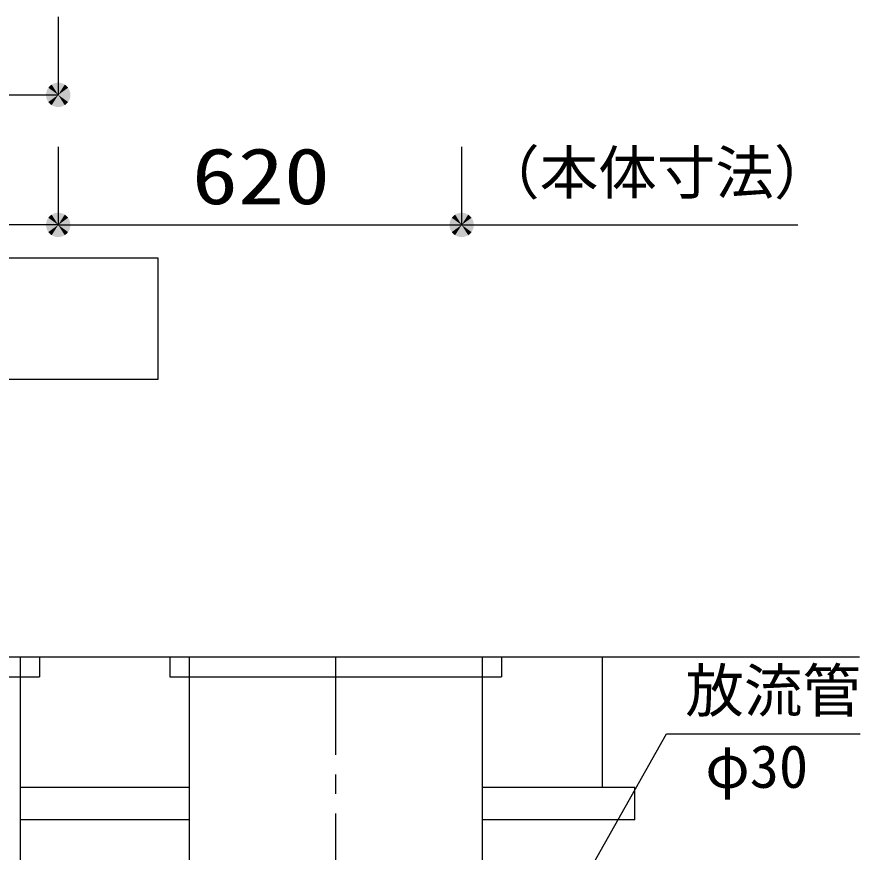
# Model space of a CAD drawing. Units: millimetres, scale not verified. Extents: x -23334 to 8910, y -6308 to 6308.
# Drawn here: x -3844 to -2548, y -1735 to -450 of the extents above; entities that cross this region are included whole.
import ezdxf
from ezdxf.enums import TextEntityAlignment as Align

# ---------------------------------------------------------------- set-up
doc = ezdxf.new("R2010")
doc.units = ezdxf.units.MM
doc.header["$LTSCALE"] = 30
doc.linetypes.add('CHAIN1', pattern=[8, 5, -1, 1, -1])
doc.layers.add('0-1_空気管', color=3, linetype='Continuous', lineweight=25)
doc.layers.add('1-7_00クル-フ-6寸法', color=132, linetype='Continuous', lineweight=25)
doc.styles.add('ＭＳ ゴシック', font='')
doc.styles.get('ＭＳ ゴシック').set_extended_font_data('MS Gothic')

msp = doc.modelspace()

# ---------------------------------------------------------------- linework, layer by layer
at = {"layer": '0-1_空気管', "color": 2}
for p, q in [((-2548.97, -1435.29), (-6028.37, -1435.29)), ((-2943.94, -1635.3), (-2943.94, -1435.29)), ((-3578.94, -1635.3), (-3838.94, -1635.3)), ((-2893.94, -1635.3), (-3128.94, -1635.3)), ((-2893.94, -1685.29), (-2893.94, -1635.3)), ((-3578.94, -1685.29), (-3838.94, -1685.29)), ((-2893.94, -1685.29), (-3128.94, -1685.29))]:
    msp.add_line(p, q, dxfattribs=at)
at = {"layer": '0-1_空気管'}
for p, q in [((-3838.94, -1435.29), (-3838.94, -1767.1)), ((-3808.94, -1435.29), (-3808.94, -1465.29)), ((-3608.94, -1435.29), (-3608.94, -1465.29)), ((-3578.94, -1435.29), (-3578.94, -1767.1)), ((-3128.94, -1435.29), (-3128.94, -1767.1)), ((-3098.94, -1435.29), (-3098.94, -1465.29)), ((-4318.94, -1465.29), (-3808.94, -1465.29)), ((-3608.94, -1465.29), (-3098.94, -1465.29))]:
    msp.add_line(p, q, dxfattribs=at)
at = {"layer": '0-1_空気管', "linetype": 'CHAIN1'}
msp.add_line((-3353.94, -1435.29), (-3353.94, -2580.74), dxfattribs=at)
at = {"layer": '0-1_空気管'}
msp.add_lwpolyline([(-3626.58, -1007.72), (-3626.58, -821.41), (-5655.91, -821.41), (-5655.91, -1007.72)], close=True, dxfattribs=at)
msp.add_lwpolyline([(-3063.37, -1939.36), (-2845.45, -1552.75), (-2547.89, -1552.75)], dxfattribs=at)
at = {"layer": '1-7_00クル-フ-6寸法', "color": 4}
for p, q in [((-3780.28, -450.31), (-3780.28, -570.31)), ((-4180.29, -570.31), (-3780.28, -570.31)), ((-3780.28, -650.31), (-3780.28, -770.31)), ((-3780.28, -650.31), (-3780.28, -770.31)), ((-3160.28, -650.31), (-3160.28, -770.31)), ((-3780.28, -770.31), (-5990.28, -770.31)), ((-3780.28, -770.31), (-3160.28, -770.31)), ((-3160.28, -770.31), (-2643.78, -770.31))]:
    msp.add_line(p, q, dxfattribs=at)
at = {"layer": '1-7_00クル-フ-6寸法'}
for points in [[(-3780.28, -570.31), (-3793.95, -557.47), (-3792.23, -555.86)], [(-3780.28, -570.31), (-3792.23, -555.86), (-3790.33, -554.48)], [(-3780.28, -570.31), (-3790.33, -554.48), (-3788.26, -553.34)], [(-3780.28, -570.31), (-3788.26, -553.34), (-3786.07, -552.48)], [(-3780.28, -570.31), (-3786.07, -552.48), (-3783.79, -551.89)], [(-3780.28, -570.31), (-3783.79, -551.89), (-3781.46, -551.6)], [(-3780.28, -570.31), (-3781.46, -551.6), (-3779.1, -551.6)], [(-3780.28, -570.31), (-3779.1, -551.6), (-3776.77, -551.89)], [(-3780.28, -570.31), (-3776.77, -551.89), (-3774.48, -552.48)], [(-3780.28, -570.31), (-3774.48, -552.48), (-3772.3, -553.34)], [(-3780.28, -570.31), (-3772.3, -553.34), (-3770.23, -554.48)], [(-3780.28, -570.31), (-3770.23, -554.48), (-3768.33, -555.86)], [(-3780.28, -570.31), (-3768.33, -555.86), (-3766.61, -557.47)], [(-3780.28, -570.31), (-3799.03, -570.31), (-3798.88, -567.96)], [(-3780.28, -570.31), (-3798.88, -567.96), (-3798.44, -565.65)], [(-3780.28, -570.31), (-3798.44, -565.65), (-3797.71, -563.41)], [(-3780.28, -570.31), (-3797.71, -563.41), (-3796.71, -561.28)], [(-3780.28, -570.31), (-3796.71, -561.28), (-3795.45, -559.29)], [(-3780.28, -570.31), (-3795.45, -559.29), (-3793.95, -557.47)], [(-3780.28, -570.31), (-3766.61, -557.47), (-3765.11, -559.29)], [(-3780.28, -570.31), (-3765.11, -559.29), (-3763.85, -561.28)], [(-3780.28, -570.31), (-3763.85, -561.28), (-3762.85, -563.41)], [(-3780.28, -570.31), (-3762.85, -563.41), (-3762.12, -565.65)], [(-3780.28, -570.31), (-3762.12, -565.65), (-3761.68, -567.96)], [(-3780.28, -570.31), (-3761.68, -567.96), (-3761.53, -570.31)], [(-3780.28, -570.31), (-3798.88, -572.66), (-3799.03, -570.31)], [(-3780.28, -570.31), (-3798.44, -574.97), (-3798.88, -572.66)], [(-3780.28, -570.31), (-3797.71, -577.21), (-3798.44, -574.97)], [(-3780.28, -570.31), (-3796.71, -579.34), (-3797.71, -577.21)], [(-3780.28, -570.31), (-3795.45, -581.33), (-3796.71, -579.34)], [(-3780.28, -570.31), (-3793.95, -583.14), (-3795.45, -581.33)], [(-3780.28, -570.31), (-3792.23, -584.76), (-3793.95, -583.14)], [(-3780.28, -570.31), (-3790.33, -586.14), (-3792.23, -584.76)], [(-3780.28, -570.31), (-3788.26, -587.28), (-3790.33, -586.14)], [(-3780.28, -570.31), (-3786.07, -588.14), (-3788.26, -587.28)], [(-3780.28, -570.31), (-3783.79, -588.73), (-3786.07, -588.14)], [(-3780.28, -570.31), (-3781.46, -589.02), (-3783.79, -588.73)], [(-3780.28, -570.31), (-3779.1, -589.02), (-3781.46, -589.02)], [(-3780.28, -570.31), (-3776.77, -588.73), (-3779.1, -589.02)], [(-3780.28, -570.31), (-3774.48, -588.14), (-3776.77, -588.73)], [(-3780.28, -570.31), (-3772.3, -587.28), (-3774.48, -588.14)], [(-3780.28, -570.31), (-3770.23, -586.14), (-3772.3, -587.28)], [(-3780.28, -570.31), (-3768.33, -584.76), (-3770.23, -586.14)], [(-3780.28, -570.31), (-3766.61, -583.14), (-3768.33, -584.76)], [(-3780.28, -570.31), (-3765.11, -581.33), (-3766.61, -583.14)], [(-3780.28, -570.31), (-3763.85, -579.34), (-3765.11, -581.33)], [(-3780.28, -570.31), (-3762.85, -577.21), (-3763.85, -579.34)], [(-3780.28, -570.31), (-3762.12, -574.97), (-3762.85, -577.21)], [(-3780.28, -570.31), (-3761.68, -572.66), (-3762.12, -574.97)], [(-3780.28, -570.31), (-3761.53, -570.31), (-3761.68, -572.66)], [(-3780.28, -770.31), (-3783.79, -751.89), (-3781.46, -751.6)], [(-3780.28, -770.31), (-3783.79, -751.89), (-3781.46, -751.6)], [(-3780.28, -770.31), (-3781.46, -751.6), (-3779.1, -751.6)], [(-3780.28, -770.31), (-3781.46, -751.6), (-3779.1, -751.6)], [(-3780.28, -770.31), (-3779.1, -751.6), (-3776.77, -751.89)], [(-3780.28, -770.31), (-3779.1, -751.6), (-3776.77, -751.89)], [(-3160.28, -770.31), (-3163.79, -751.89), (-3161.46, -751.6)], [(-3160.28, -770.31), (-3161.46, -751.6), (-3159.1, -751.6)], [(-3160.28, -770.31), (-3159.1, -751.6), (-3156.76, -751.89)], [(-3780.28, -770.31), (-3798.44, -765.65), (-3797.71, -763.41)], [(-3780.28, -770.31), (-3798.44, -765.65), (-3797.71, -763.41)], [(-3780.28, -770.31), (-3797.71, -763.41), (-3796.71, -761.28)], [(-3780.28, -770.31), (-3797.71, -763.41), (-3796.71, -761.28)], [(-3780.28, -770.31), (-3796.71, -761.28), (-3795.45, -759.29)], [(-3780.28, -770.31), (-3796.71, -761.28), (-3795.45, -759.29)], [(-3780.28, -770.31), (-3795.45, -759.29), (-3793.95, -757.47)], [(-3780.28, -770.31), (-3795.45, -759.29), (-3793.95, -757.47)], [(-3780.28, -770.31), (-3793.95, -757.47), (-3792.23, -755.86)], [(-3780.28, -770.31), (-3793.95, -757.47), (-3792.23, -755.86)], [(-3780.28, -770.31), (-3792.23, -755.86), (-3790.33, -754.48)], [(-3780.28, -770.31), (-3792.23, -755.86), (-3790.33, -754.48)], [(-3780.28, -770.31), (-3790.33, -754.48), (-3788.26, -753.34)], [(-3780.28, -770.31), (-3790.33, -754.48), (-3788.26, -753.34)], [(-3780.28, -770.31), (-3788.26, -753.34), (-3786.07, -752.48)], [(-3780.28, -770.31), (-3788.26, -753.34), (-3786.07, -752.48)], [(-3780.28, -770.31), (-3786.07, -752.48), (-3783.79, -751.89)], [(-3780.28, -770.31), (-3786.07, -752.48), (-3783.79, -751.89)], [(-3780.28, -770.31), (-3776.77, -751.89), (-3774.48, -752.48)], [(-3780.28, -770.31), (-3776.77, -751.89), (-3774.48, -752.48)], [(-3780.28, -770.31), (-3774.48, -752.48), (-3772.3, -753.34)], [(-3780.28, -770.31), (-3774.48, -752.48), (-3772.3, -753.34)], [(-3780.28, -770.31), (-3772.3, -753.34), (-3770.23, -754.48)], [(-3780.28, -770.31), (-3772.3, -753.34), (-3770.23, -754.48)], [(-3780.28, -770.31), (-3770.23, -754.48), (-3768.33, -755.86)], [(-3780.28, -770.31), (-3770.23, -754.48), (-3768.33, -755.86)], [(-3780.28, -770.31), (-3768.33, -755.86), (-3766.61, -757.47)], [(-3780.28, -770.31), (-3768.33, -755.86), (-3766.61, -757.47)], [(-3780.28, -770.31), (-3766.61, -757.47), (-3765.11, -759.29)], [(-3780.28, -770.31), (-3766.61, -757.47), (-3765.11, -759.29)], [(-3780.28, -770.31), (-3765.11, -759.29), (-3763.85, -761.28)], [(-3780.28, -770.31), (-3765.11, -759.29), (-3763.85, -761.28)], [(-3780.28, -770.31), (-3763.85, -761.28), (-3762.85, -763.41)], [(-3780.28, -770.31), (-3763.85, -761.28), (-3762.85, -763.41)], [(-3780.28, -770.31), (-3762.85, -763.41), (-3762.12, -765.65)], [(-3780.28, -770.31), (-3762.85, -763.41), (-3762.12, -765.65)], [(-3160.28, -770.31), (-3178.44, -765.65), (-3177.71, -763.41)], [(-3160.28, -770.31), (-3177.71, -763.41), (-3176.71, -761.28)], [(-3160.28, -770.31), (-3176.71, -761.28), (-3175.45, -759.29)], [(-3160.28, -770.31), (-3175.45, -759.29), (-3173.95, -757.47)], [(-3160.28, -770.31), (-3173.95, -757.47), (-3172.23, -755.86)], [(-3160.28, -770.31), (-3172.23, -755.86), (-3170.32, -754.48)], [(-3160.28, -770.31), (-3170.32, -754.48), (-3168.26, -753.34)], [(-3160.28, -770.31), (-3168.26, -753.34), (-3166.07, -752.48)], [(-3160.28, -770.31), (-3166.07, -752.48), (-3163.79, -751.89)], [(-3160.28, -770.31), (-3156.76, -751.89), (-3154.48, -752.48)], [(-3160.28, -770.31), (-3154.48, -752.48), (-3152.29, -753.34)], [(-3160.28, -770.31), (-3152.29, -753.34), (-3150.23, -754.48)], [(-3160.28, -770.31), (-3150.23, -754.48), (-3148.33, -755.86)], [(-3160.28, -770.31), (-3148.33, -755.86), (-3146.61, -757.47)], [(-3160.28, -770.31), (-3146.61, -757.47), (-3145.11, -759.29)], [(-3160.28, -770.31), (-3145.11, -759.29), (-3143.85, -761.28)], [(-3160.28, -770.31), (-3143.85, -761.28), (-3142.84, -763.41)], [(-3160.28, -770.31), (-3142.84, -763.41), (-3142.12, -765.65)], [(-3780.28, -770.31), (-3799.03, -770.31), (-3798.88, -767.96)], [(-3780.28, -770.31), (-3799.03, -770.31), (-3798.88, -767.96)], [(-3780.28, -770.31), (-3798.88, -772.66), (-3799.03, -770.31)], [(-3780.28, -770.31), (-3798.88, -772.66), (-3799.03, -770.31)], [(-3780.28, -770.31), (-3798.88, -767.96), (-3798.44, -765.65)], [(-3780.28, -770.31), (-3798.88, -767.96), (-3798.44, -765.65)], [(-3780.28, -770.31), (-3798.44, -774.97), (-3798.88, -772.66)], [(-3780.28, -770.31), (-3798.44, -774.97), (-3798.88, -772.66)], [(-3780.28, -770.31), (-3797.71, -777.21), (-3798.44, -774.97)], [(-3780.28, -770.31), (-3797.71, -777.21), (-3798.44, -774.97)], [(-3780.28, -770.31), (-3796.71, -779.34), (-3797.71, -777.21)], [(-3780.28, -770.31), (-3796.71, -779.34), (-3797.71, -777.21)], [(-3780.28, -770.31), (-3795.45, -781.33), (-3796.71, -779.34)], [(-3780.28, -770.31), (-3795.45, -781.33), (-3796.71, -779.34)], [(-3780.28, -770.31), (-3793.95, -783.14), (-3795.45, -781.33)], [(-3780.28, -770.31), (-3793.95, -783.14), (-3795.45, -781.33)], [(-3780.28, -770.31), (-3792.23, -784.76), (-3793.95, -783.14)], [(-3780.28, -770.31), (-3792.23, -784.76), (-3793.95, -783.14)], [(-3780.28, -770.31), (-3790.33, -786.14), (-3792.23, -784.76)], [(-3780.28, -770.31), (-3790.33, -786.14), (-3792.23, -784.76)], [(-3780.28, -770.31), (-3788.26, -787.28), (-3790.33, -786.14)], [(-3780.28, -770.31), (-3788.26, -787.28), (-3790.33, -786.14)], [(-3780.28, -770.31), (-3786.07, -788.14), (-3788.26, -787.28)], [(-3780.28, -770.31), (-3786.07, -788.14), (-3788.26, -787.28)], [(-3780.28, -770.31), (-3783.79, -788.73), (-3786.07, -788.14)], [(-3780.28, -770.31), (-3783.79, -788.73), (-3786.07, -788.14)], [(-3780.28, -770.31), (-3781.46, -789.02), (-3783.79, -788.73)], [(-3780.28, -770.31), (-3781.46, -789.02), (-3783.79, -788.73)], [(-3780.28, -770.31), (-3779.1, -789.02), (-3781.46, -789.02)], [(-3780.28, -770.31), (-3779.1, -789.02), (-3781.46, -789.02)], [(-3780.28, -770.31), (-3762.12, -765.65), (-3761.68, -767.96)], [(-3780.28, -770.31), (-3762.12, -765.65), (-3761.68, -767.96)], [(-3780.28, -770.31), (-3761.68, -767.96), (-3761.53, -770.31)], [(-3780.28, -770.31), (-3761.68, -767.96), (-3761.53, -770.31)], [(-3780.28, -770.31), (-3776.77, -788.73), (-3779.1, -789.02)], [(-3780.28, -770.31), (-3774.48, -788.14), (-3776.77, -788.73)], [(-3780.28, -770.31), (-3772.3, -787.28), (-3774.48, -788.14)], [(-3780.28, -770.31), (-3770.23, -786.14), (-3772.3, -787.28)], [(-3780.28, -770.31), (-3768.33, -784.76), (-3770.23, -786.14)], [(-3780.28, -770.31), (-3766.61, -783.14), (-3768.33, -784.76)], [(-3780.28, -770.31), (-3765.11, -781.33), (-3766.61, -783.14)], [(-3780.28, -770.31), (-3763.85, -779.34), (-3765.11, -781.33)], [(-3780.28, -770.31), (-3762.85, -777.21), (-3763.85, -779.34)], [(-3780.28, -770.31), (-3762.12, -774.97), (-3762.85, -777.21)], [(-3780.28, -770.31), (-3761.68, -772.66), (-3762.12, -774.97)], [(-3780.28, -770.31), (-3761.53, -770.31), (-3761.68, -772.66)], [(-3780.28, -770.31), (-3776.77, -788.73), (-3779.1, -789.02)], [(-3780.28, -770.31), (-3774.48, -788.14), (-3776.77, -788.73)], [(-3780.28, -770.31), (-3772.3, -787.28), (-3774.48, -788.14)], [(-3780.28, -770.31), (-3770.23, -786.14), (-3772.3, -787.28)], [(-3780.28, -770.31), (-3768.33, -784.76), (-3770.23, -786.14)], [(-3780.28, -770.31), (-3766.61, -783.14), (-3768.33, -784.76)], [(-3780.28, -770.31), (-3765.11, -781.33), (-3766.61, -783.14)], [(-3780.28, -770.31), (-3763.85, -779.34), (-3765.11, -781.33)], [(-3780.28, -770.31), (-3762.85, -777.21), (-3763.85, -779.34)], [(-3780.28, -770.31), (-3762.12, -774.97), (-3762.85, -777.21)], [(-3780.28, -770.31), (-3761.68, -772.66), (-3762.12, -774.97)], [(-3780.28, -770.31), (-3761.53, -770.31), (-3761.68, -772.66)], [(-3160.28, -770.31), (-3179.03, -770.31), (-3178.88, -767.96)], [(-3160.28, -770.31), (-3178.88, -772.66), (-3179.03, -770.31)], [(-3160.28, -770.31), (-3178.88, -767.96), (-3178.44, -765.65)], [(-3160.28, -770.31), (-3178.44, -774.97), (-3178.88, -772.66)], [(-3160.28, -770.31), (-3177.71, -777.21), (-3178.44, -774.97)], [(-3160.28, -770.31), (-3176.71, -779.34), (-3177.71, -777.21)], [(-3160.28, -770.31), (-3175.45, -781.33), (-3176.71, -779.34)], [(-3160.28, -770.31), (-3173.95, -783.14), (-3175.45, -781.33)], [(-3160.28, -770.31), (-3172.23, -784.76), (-3173.95, -783.14)], [(-3160.28, -770.31), (-3170.32, -786.14), (-3172.23, -784.76)], [(-3160.28, -770.31), (-3168.26, -787.28), (-3170.32, -786.14)], [(-3160.28, -770.31), (-3166.07, -788.14), (-3168.26, -787.28)], [(-3160.28, -770.31), (-3163.79, -788.73), (-3166.07, -788.14)], [(-3160.28, -770.31), (-3161.46, -789.02), (-3163.79, -788.73)], [(-3160.28, -770.31), (-3159.1, -789.02), (-3161.46, -789.02)], [(-3160.28, -770.31), (-3142.12, -765.65), (-3141.68, -767.96)], [(-3160.28, -770.31), (-3141.68, -767.96), (-3141.53, -770.31)], [(-3160.28, -770.31), (-3156.76, -788.73), (-3159.1, -789.02)], [(-3160.28, -770.31), (-3154.48, -788.14), (-3156.76, -788.73)], [(-3160.28, -770.31), (-3152.29, -787.28), (-3154.48, -788.14)], [(-3160.28, -770.31), (-3150.23, -786.14), (-3152.29, -787.28)], [(-3160.28, -770.31), (-3148.33, -784.76), (-3150.23, -786.14)], [(-3160.28, -770.31), (-3146.61, -783.14), (-3148.33, -784.76)], [(-3160.28, -770.31), (-3145.11, -781.33), (-3146.61, -783.14)], [(-3160.28, -770.31), (-3143.85, -779.34), (-3145.11, -781.33)], [(-3160.28, -770.31), (-3142.84, -777.21), (-3143.85, -779.34)], [(-3160.28, -770.31), (-3142.12, -774.97), (-3142.84, -777.21)], [(-3160.28, -770.31), (-3141.68, -772.66), (-3142.12, -774.97)], [(-3160.28, -770.31), (-3141.53, -770.31), (-3141.68, -772.66)]]:
    msp.add_solid(points, dxfattribs=at)

# ---------------------------------------------------------------- texts
at = {"layer": '0-1_空気管', "color": 4, "style": 'ＭＳ ゴシック'}
for s, p in [('放流管', (-2816.54, -1539.26)), ('φ30', (-2785.76, -1655.85))]:
    msp.add_text(s, height=65.98, dxfattribs=at).set_placement(p, align=Align.BOTTOM_LEFT)
at = {"layer": '1-7_00クル-フ-6寸法', "color": 4, "style": 'ＭＳ ゴシック'}
msp.add_text('（本体寸法）', height=65.98, dxfattribs=at).set_placement((-3130.36, -742.6), align=Align.BOTTOM_LEFT)
at = {"layer": '1-7_00クル-フ-6寸法', "color": 3, "style": 'ＭＳ ゴシック', "width": 1.2}
msp.add_text('620', height=86.66, dxfattribs=at).set_placement((-3574.85, -764.46), align=Align.BOTTOM_LEFT)

doc.saveas('drawing.dxf')
